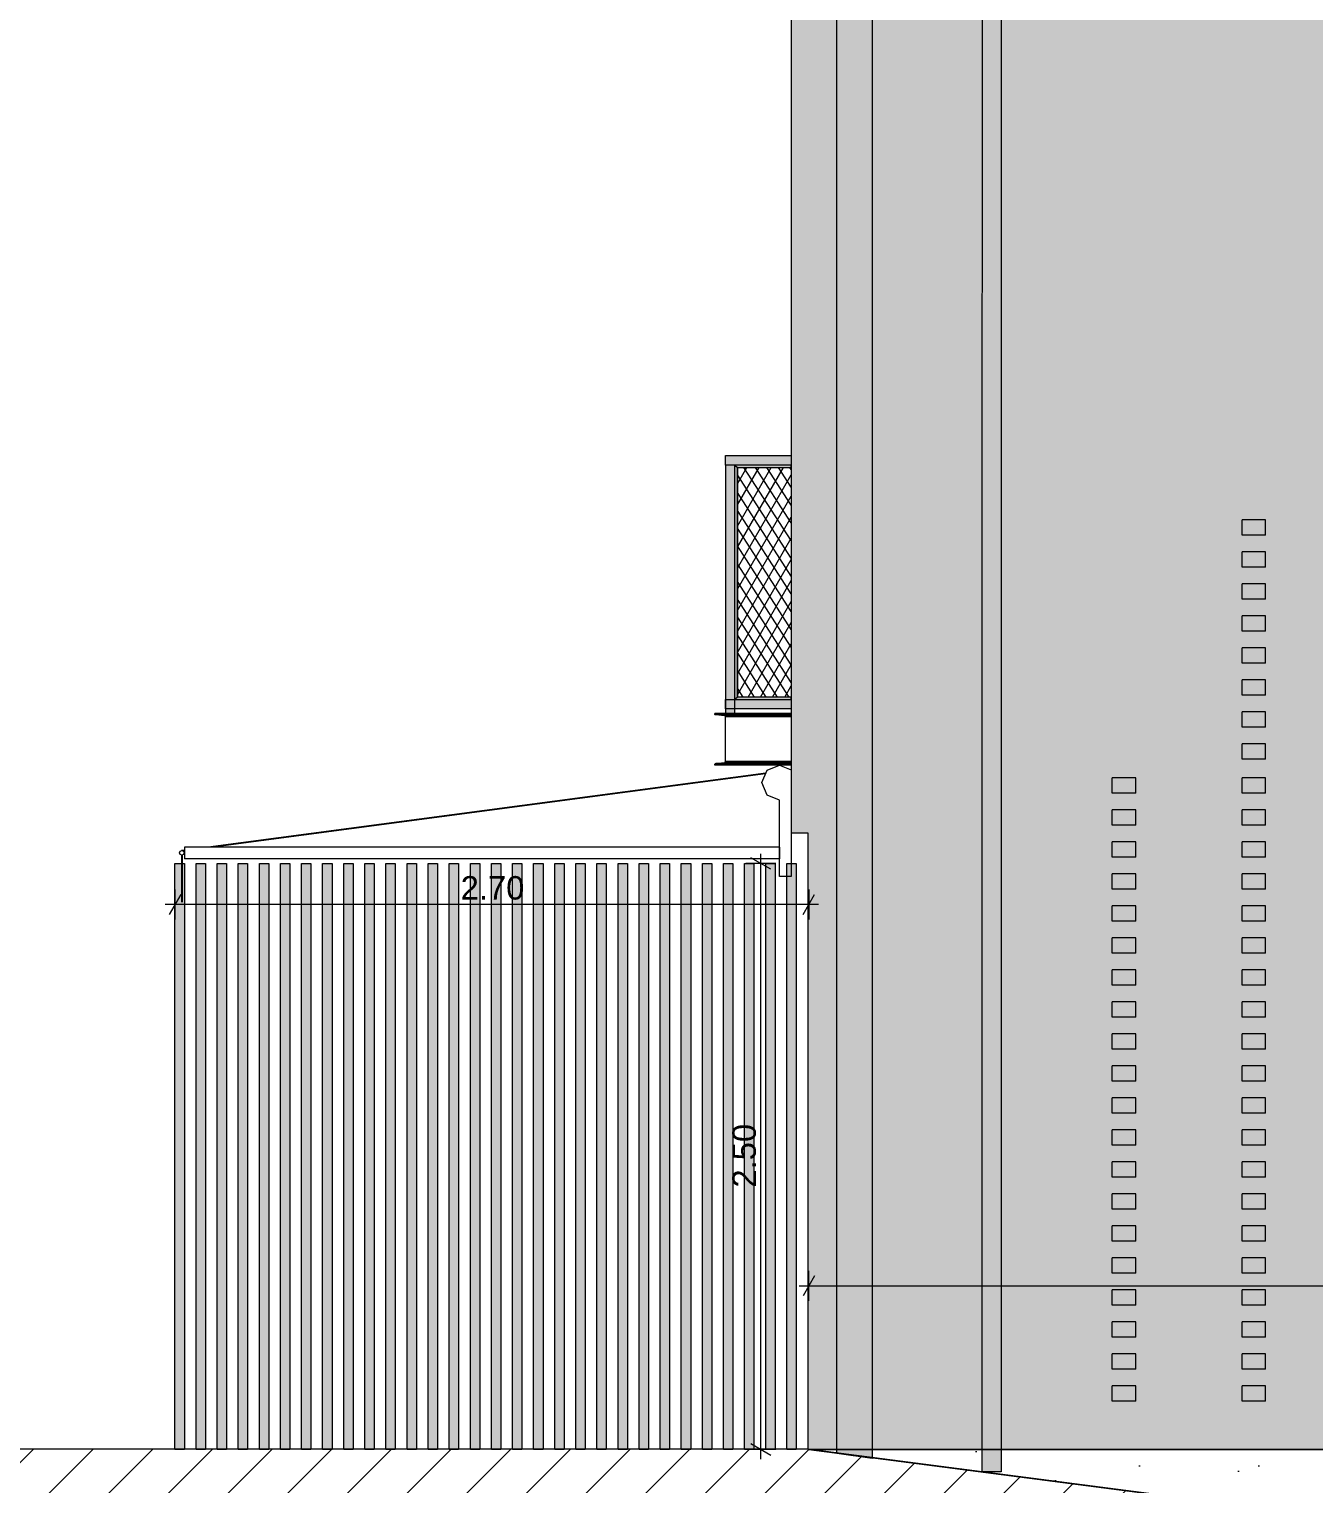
# Model space of a CAD drawing. Header units: millimetres. Extents: x 475616349 to 476941521, y 4620115302 to 4621446928.
# Drawn here: x 476658137 to 476663618, y 4620472694 to 4620478901 of the extents above; entities that cross this region are included whole.
import ezdxf

# ---------------------------------------------------------------- set-up
doc = ezdxf.new("R2010")
doc.units = ezdxf.units.MM
doc.header["$MEASUREMENT"] = 0
doc.set_wipeout_variables(frame=1)
doc.linetypes.add('Wipeout_Contour', pattern=[1000, 0, -1000])
for name, color, linetype, lineweight in [('0_Pen_No__250_Pen_No__255', 255, 'Continuous', 0), ('0_Pen_No__250_Pen_No__7', 7, 'Continuous', 0), ('2D Drafting - General_Pen_No__7_Pen_No__250', 7, 'Continuous', 0), ('2D Drafting - General_Pen_No__7_Pen_No__7', 7, 'Continuous', 0), ('New_2D Drafting - General_Pen_No__30_Pen_No__9_Pen_No__9_Pen_No__255', 255, 'Continuous', 0), ('New_2D Drafting - General_Pen_No__30_Pen_No__9_Pen_No__9_Pen_No__42', 250, 'Continuous', 0), ('New_2D Drafting - General_Pen_No__30_Pen_No__9_Pen_No__9_Pen_No__7', 7, 'Continuous', 0), ('New_2D Drafting - General_Pen_No__4', 7, 'Continuous', 0), ('New_2D Drafting - General_Pen_No__7', 7, 'Continuous', 0), ('New_Interior - Furniture _Pen_No__250', 7, 'Continuous', 0), ('New_Structural - Bearing_Pen_No__250', 7, 'Continuous', 0), ('New_zoma_Pen_No__4', 7, 'Continuous', 0), ('New_zoma_Pen_No__7', 7, 'Continuous', 0), ('Structural - Bearing_Pen_No__7', 7, 'Continuous', 0)]:
    doc.layers.add(name, color=color, linetype=linetype, lineweight=lineweight)
doc.layers.add('New_2D Drafting - General_Pen_No__30_Pen_No__9_Pen_No__9_Pen_No__254', color=7, linetype='Continuous', lineweight=0, true_color=0xcccccc)
doc.layers.add('New_Interior - Furniture', color=7, linetype='Continuous')
doc.layers.add('New_zoma', color=7, linetype='Continuous')
doc.styles.add('GENERATED_STYLE_1', font='arial.ttf')
doc.dimstyles.new('GENERATED_STYLE__18', dxfattribs={"dimtxt": 100, "dimasz": 64.421331, "dimexe": 0.18, "dimexo": 3, "dimgap": 0.09, "dimtad": 1, "dimtih": 1, "dimtoh": 1, "dimlfac": 0.001, "dimzin": 0, "dimdsep": 46, "dimtxsty": 'GENERATED_STYLE_1', "dimblk": 'ARROWHEAD_2', "dimblk1": 'ARROWHEAD_2', "dimblk2": 'ARROWHEAD_2', "dimcen": 0.09, "dimclrd": 7, "dimclre": 7, "dimclrt": 7, "dimadec": 0, "dimazin": 0, "dimtfac": 1, "dimtdec": 4, "dimtmove": 0, "dimatfit": 3, "dimfxl": 1, "dimtolj": 1, "dimtzin": 0, "dimarcsym": 0})
doc.dimstyles.new('GENERATED_STYLE__19', dxfattribs={"dimtxt": 100, "dimasz": 64.421331, "dimexe": 0.18, "dimexo": 3, "dimgap": 0.09, "dimtad": 1, "dimlfac": 0.001, "dimzin": 0, "dimdsep": 46, "dimtxsty": 'GENERATED_STYLE_1', "dimblk": 'ARROWHEAD_2', "dimblk1": 'ARROWHEAD_2', "dimblk2": 'ARROWHEAD_2', "dimcen": 0.09, "dimclrd": 7, "dimclre": 7, "dimclrt": 7, "dimadec": 0, "dimazin": 0, "dimtfac": 1, "dimtdec": 4, "dimtmove": 0, "dimatfit": 3, "dimfxl": 1, "dimtolj": 1, "dimtzin": 0, "dimarcsym": 0})

# ---------------------------------------------------------------- blocks, each defined once
blk = doc.blocks.new('*D1086', base_point=(476577134.1, 4620325125.7))
at = {"layer": 'New_zoma_Pen_No__4', "color": 7, "linetype": 'Continuous', "lineweight": 0, "transparency": 16777216}
for p, q in [((476661463.3, 4620473475.3), (476661463.3, 4620473602.4)), ((476670258.5, 4620473475.3), (476670258.5, 4620473602.4)), ((476661421.8, 4620473538.9), (476661463.3, 4620473538.9)), ((476661487.7, 4620473581.2), (476661438.8, 4620473496.5)), ((476661463.3, 4620473538.9), (476670258.5, 4620473538.9)), ((476670283, 4620473581.2), (476670234.1, 4620473496.5))]:
    blk.add_line(p, q, dxfattribs=at)
at = {"layer": 'New_zoma_Pen_No__7', "color": 7, "lineweight": 0, "transparency": 16777216, "insert": (476665727.9, 4620473558.9), "char_height": 100, "attachment_point": 7, "style": 'GENERATED_STYLE_1'}
blk.add_mtext('\\A1;{\\pql;\\fArial|b0|i0|c0|p34;8.80}', dxfattribs=at)
blk = doc.blocks.new('ARROWHEAD_2')
at = {"color": 0, "linetype": 'Continuous', "lineweight": 0}
for p, q in [((0, 0), (-1, 0)), ((-0.378, -0.655), (0.378, 0.655))]:
    blk.add_line(p, q, dxfattribs=at)
blk = doc.blocks.new('*D2259', base_point=(476577134.1, 4620325125.7))
at = {"layer": 'New_zoma_Pen_No__4', "color": 7, "linetype": 'Continuous', "lineweight": 0, "transparency": 16777216}
for p, q in [((476661322.5, 4620475340.9), (476661195.4, 4620475340.9)), ((476661301.3, 4620475316.4), (476661216.6, 4620475365.3)), ((476661259, 4620475340.9), (476661259, 4620475382.3)), ((476661259, 4620472840.9), (476661259, 4620475340.9)), ((476661216.6, 4620472865.3), (476661301.3, 4620472816.4)), ((476661322.5, 4620472840.9), (476661195.4, 4620472840.9)), ((476661259, 4620472799.4), (476661259, 4620472840.9))]:
    blk.add_line(p, q, dxfattribs=at)
at = {"layer": 'New_zoma_Pen_No__7', "color": 7, "lineweight": 0, "transparency": 16777216, "insert": (476661239, 4620473957.8), "char_height": 100, "attachment_point": 7, "rotation": 90, "style": 'GENERATED_STYLE_1'}
blk.add_mtext('\\A1;{\\pql;\\fArial|b0|i0|c0|p34;2.50}', dxfattribs=at)
blk = doc.blocks.new('*D2260', base_point=(476577134.1, 4620325125.7))
at = {"layer": 'New_zoma_Pen_No__4', "color": 7, "linetype": 'Continuous', "lineweight": 0, "transparency": 16777216}
for p, q in [((476658759.7, 4620475229), (476658759.7, 4620475101.8)), ((476661463.3, 4620475229), (476661463.3, 4620475101.8)), ((476658759.7, 4620475165.4), (476658718.2, 4620475165.4)), ((476658784.1, 4620475207.8), (476658735.2, 4620475123)), ((476661463.3, 4620475165.4), (476658759.7, 4620475165.4)), ((476661438.8, 4620475123), (476661487.7, 4620475207.8)), ((476661504.7, 4620475165.4), (476661463.3, 4620475165.4))]:
    blk.add_line(p, q, dxfattribs=at)
at = {"layer": 'New_zoma_Pen_No__7', "color": 7, "lineweight": 0, "transparency": 16777216, "insert": (476659978.4, 4620475185.4), "char_height": 100, "attachment_point": 7, "rotation": 0.00012, "style": 'GENERATED_STYLE_1'}
blk.add_mtext('\\A1;{\\pql;\\fArial|b0|i0|c0|p34;2.70}', dxfattribs=at)

msp = doc.modelspace()

# ---------------------------------------------------------------- hatches: boundary and pattern name
at = {"layer": '0_Pen_No__250_Pen_No__255', "linetype": 'Continuous', "lineweight": 0, "true_color": 0x3f3f3f}
msp.add_hatch(color=250, dxfattribs=at).paths.add_polyline_path([(476662203.581, 4620472744.63), (476662203.846, 4620482806.061), (476662283.845, 4620482806.061), (476662283.845, 4620482703.661), (476662283.85, 4620472744.63)])
at = {"layer": '2D Drafting - General_Pen_No__7_Pen_No__7', "linetype": 'Continuous', "lineweight": 0}
h = msp.add_hatch(dxfattribs=at)
h.set_pattern_fill('MASONRY_BLOCK', style=0, pattern_type=2)
h.set_pattern_definition([(45, (476577134.07, 4620325125.74), (-127.27922, 127.27922), [])])
h.paths.add_polyline_path([(476652445.13, 4620472841.511), (476652445.13, 4620472284.525), (476661479.45, 4620472284.525), (476679158.52, 4620469985.012), (476684396.393, 4620469985.019), (476684396.392, 4620470542.142), (476679158.384, 4620470540.855), (476661458.723, 4620472841.511)])
at = {"layer": 'New_2D Drafting - General_Pen_No__30_Pen_No__9_Pen_No__9_Pen_No__254', "linetype": 'Continuous', "lineweight": 0, "true_color": 0xcccccc}
h = msp.add_hatch(dxfattribs=at)
h.set_pattern_fill('BRICK___RUNNING_BOND', color=254, style=0, pattern_type=2)
h.set_pattern_definition([(180, (476668558.68, 4620481050.07), (0, 66.64), []), (90, (476668558.68, 4620481050.07), (244.8, 0), [66.64, -66.64]), (90, (476668436.28, 4620481116.7), (244.8, 0), [66.64, -66.64])])
h.paths.add_polyline_path([(476661388.326, 4620485580.856), (476661388.319, 4620475470.855), (476661458.723, 4620475470.855), (476661458.723, 4620472841.511), (476661463.277, 4620472840.855), (476679158.384, 4620472840.855), (476679228.383, 4620472840.855), (476679228.383, 4620476040.844), (476679228.383, 4620486040.451), (476661388.326, 4620486040.447)])
h.paths.add_polyline_path([(476670258.087, 4620478540.855), (476671858.52, 4620478540.855), (476671858.52, 4620476940.855), (476670258.087, 4620476940.855)], flags=0)
h.paths.add_polyline_path([(476670258.52, 4620483340.854), (476671858.52, 4620483340.854), (476671858.52, 4620484940.854), (476670258.52, 4620484940.854)], flags=0)
h.paths.add_polyline_path([(476671858.953, 4620480140.855), (476670258.52, 4620480140.855), (476670258.52, 4620481740.855), (476671858.953, 4620481740.855)], flags=0)
h.paths.add_polyline_path([(476671858.52, 4620473740.854), (476671858.52, 4620475340.855), (476670258.52, 4620475340.855), (476670258.52, 4620473740.854)], flags=0)
at = {"layer": 'New_2D Drafting - General_Pen_No__30_Pen_No__9_Pen_No__9_Pen_No__255', "linetype": 'Continuous', "lineweight": 0}
for points in [[(476661733.678, 4620472801.888), (476661583.678, 4620472823.504), (476661583.678, 4620485340.881), (476661733.678, 4620485340.881)], [(476661108.68, 4620477080.856), (476661388.346, 4620477080.856), (476661388.346, 4620477040.856), (476661108.68, 4620477040.856)], [(476661108.68, 4620475980.855), (476661148.686, 4620475980.855), (476661148.686, 4620477040.856), (476661108.68, 4620477040.856)], [(476661158.686, 4620476050.855), (476661148.686, 4620476040.855), (476661148.686, 4620477040.856), (476661158.686, 4620477030.856)], [(476661158.686, 4620477030.856), (476661388.346, 4620477030.856), (476661388.346, 4620477040.856), (476661148.686, 4620477040.856)], [(476661108.68, 4620476040.855), (476661388.346, 4620476040.855), (476661388.346, 4620476000.855), (476661108.68, 4620476000.855)], [(476661148.317, 4620476040.855), (476661388.346, 4620476040.855), (476661388.346, 4620476050.855), (476661158.317, 4620476050.855)], [(476658849.677, 4620475340.855), (476658889.677, 4620475340.855), (476658889.677, 4620472840.866), (476658849.677, 4620472840.866)], [(476658939.677, 4620475340.855), (476658979.677, 4620475340.855), (476658979.677, 4620472840.866), (476658939.677, 4620472840.866)], [(476659029.677, 4620475340.855), (476659069.677, 4620475340.855), (476659069.677, 4620472840.866), (476659029.677, 4620472840.866)], [(476659119.677, 4620475340.855), (476659159.677, 4620475340.855), (476659159.677, 4620472840.866), (476659119.677, 4620472840.866)], [(476659209.677, 4620475340.855), (476659249.677, 4620475340.855), (476659249.677, 4620472840.866), (476659209.677, 4620472840.866)], [(476659299.677, 4620475340.855), (476659339.677, 4620475340.855), (476659339.677, 4620472840.866), (476659299.677, 4620472840.866)], [(476659389.677, 4620475340.855), (476659429.677, 4620475340.855), (476659429.677, 4620472840.866), (476659389.677, 4620472840.866)], [(476659479.677, 4620475340.855), (476659519.677, 4620475340.855), (476659519.677, 4620472840.866), (476659479.677, 4620472840.866)], [(476659569.677, 4620475340.855), (476659609.677, 4620475340.855), (476659609.677, 4620472840.866), (476659569.677, 4620472840.866)], [(476659659.677, 4620475340.855), (476659699.677, 4620475340.855), (476659699.677, 4620472840.866), (476659659.677, 4620472840.866)], [(476659749.677, 4620475340.855), (476659789.677, 4620475340.855), (476659789.677, 4620472840.866), (476659749.677, 4620472840.866)], [(476659839.677, 4620475340.855), (476659879.677, 4620475340.855), (476659879.677, 4620472840.866), (476659839.677, 4620472840.866)], [(476659929.677, 4620475340.855), (476659969.677, 4620475340.855), (476659969.677, 4620472840.866), (476659929.677, 4620472840.866)], [(476660019.677, 4620475340.855), (476660059.677, 4620475340.855), (476660059.677, 4620472840.866), (476660019.677, 4620472840.866)], [(476660109.677, 4620475340.855), (476660149.677, 4620475340.855), (476660149.677, 4620472840.866), (476660109.677, 4620472840.866)], [(476660199.677, 4620475340.855), (476660239.677, 4620475340.855), (476660239.677, 4620472840.866), (476660199.677, 4620472840.866)], [(476660289.677, 4620475340.855), (476660329.677, 4620475340.855), (476660329.677, 4620472840.866), (476660289.677, 4620472840.866)], [(476660379.677, 4620475340.855), (476660419.677, 4620475340.855), (476660419.677, 4620472840.866), (476660379.677, 4620472840.866)], [(476660469.677, 4620475340.855), (476660509.677, 4620475340.855), (476660509.677, 4620472840.866), (476660469.677, 4620472840.866)], [(476660559.677, 4620475340.855), (476660599.677, 4620475340.855), (476660599.677, 4620472840.866), (476660559.677, 4620472840.866)], [(476660649.677, 4620475340.855), (476660689.677, 4620475340.855), (476660689.677, 4620472840.866), (476660649.677, 4620472840.866)], [(476660739.677, 4620475340.855), (476660779.677, 4620475340.855), (476660779.677, 4620472840.866), (476660739.677, 4620472840.866)], [(476660829.677, 4620475340.855), (476660869.677, 4620475340.855), (476660869.677, 4620472840.866), (476660829.677, 4620472840.866)], [(476660919.677, 4620475340.855), (476660959.677, 4620475340.855), (476660959.677, 4620472840.866), (476660919.677, 4620472840.866)], [(476661009.677, 4620475340.855), (476661049.677, 4620475340.855), (476661049.677, 4620472840.866), (476661009.677, 4620472840.866)], [(476661099.677, 4620475340.855), (476661139.677, 4620475340.855), (476661139.677, 4620472840.866), (476661099.677, 4620472840.866)], [(476661189.677, 4620475340.855), (476661229.677, 4620475340.855), (476661229.677, 4620472840.866), (476661189.677, 4620472840.866)]]:
    msp.add_hatch(color=255, dxfattribs=at).paths.add_polyline_path(points)
at = {"layer": 'New_2D Drafting - General_Pen_No__30_Pen_No__9_Pen_No__9_Pen_No__42', "linetype": 'Continuous', "lineweight": 0}
h = msp.add_hatch(dxfattribs=at)
h.set_pattern_fill('CUT_STONE', color=250, style=0, pattern_type=2)
h.set_pattern_definition([(135, (476668558.68, 4620481850.07), (254.5584, 254.5584), [0, -240, 0, -360]), (70, (476667758.68, 4620481850.07), (-338.289, 123.127), [0, -176, 0, -304])])
h.paths.add_polyline_path([(476679158.384, 4620472840.855), (476661463.277, 4620472840.855), (476679158.384, 4620470540.855)])
at = {"layer": 'New_2D Drafting - General_Pen_No__7', "linetype": 'Continuous', "lineweight": 0}
h = msp.add_hatch(dxfattribs=at)
h.set_pattern_fill('BATT_INSULATION', style=0, pattern_type=2)
h.set_pattern_definition([(60, (476577134.07, 4620325125.74), (-38.971143, 22.5), []), (122.833095, (476577134.07, 4620325125.74), (36.80608, 18.75), [])])
h.paths.add_polyline_path([(476661388.346, 4620476050.855), (476661158.686, 4620476050.855), (476661158.686, 4620477030.856), (476661388.346, 4620477030.856)])

# ---------------------------------------------------------------- linework, layer by layer
at = {"layer": '0_Pen_No__250_Pen_No__7', "color": 7, "linetype": 'Continuous', "lineweight": 0, "flags": 128}
msp.add_lwpolyline([(476662203.581, 4620472744.63), (476662203.846, 4620482806.061), (476662283.845, 4620482806.061), (476662283.845, 4620482703.661), (476662283.85, 4620472744.63)], close=True, dxfattribs=at)
at = {"layer": '2D Drafting - General_Pen_No__7_Pen_No__250', "color": 7, "linetype": 'Continuous', "lineweight": 0, "flags": 128}
msp.add_lwpolyline([(476652445.13, 4620472841.511), (476652445.13, 4620472284.525), (476661479.45, 4620472284.525), (476679158.52, 4620469985.012), (476684396.393, 4620469985.019), (476684396.392, 4620470542.142), (476679158.384, 4620470540.855), (476661458.723, 4620472841.511)], close=True, dxfattribs=at)
at = {"layer": 'New_2D Drafting - General_Pen_No__30_Pen_No__9_Pen_No__9_Pen_No__7', "color": 7, "linetype": 'Continuous', "lineweight": 0, "flags": 128}
for points in [[(476661388.326, 4620485580.856), (476661388.319, 4620475470.855), (476661458.723, 4620475470.855), (476661458.723, 4620472841.511), (476661463.277, 4620472840.855), (476679158.384, 4620472840.855), (476679228.383, 4620472840.855), (476679228.383, 4620476040.844), (476679228.383, 4620486040.451), (476661388.326, 4620486040.447)], [(476661733.678, 4620472801.888), (476661583.678, 4620472823.504), (476661583.678, 4620485340.881), (476661733.678, 4620485340.881)], [(476661108.68, 4620477080.856), (476661388.346, 4620477080.856), (476661388.346, 4620477040.856), (476661108.68, 4620477040.856)], [(476661108.68, 4620475980.855), (476661148.686, 4620475980.855), (476661148.686, 4620477040.856), (476661108.68, 4620477040.856)], [(476661158.686, 4620476050.855), (476661148.686, 4620476040.855), (476661148.686, 4620477040.856), (476661158.686, 4620477030.856)], [(476661158.686, 4620477030.856), (476661388.346, 4620477030.856), (476661388.346, 4620477040.856), (476661148.686, 4620477040.856)], [(476661108.68, 4620476040.855), (476661388.346, 4620476040.855), (476661388.346, 4620476000.855), (476661108.68, 4620476000.855)], [(476661148.317, 4620476040.855), (476661388.346, 4620476040.855), (476661388.346, 4620476050.855), (476661158.317, 4620476050.855)], [(476658849.677, 4620475340.855), (476658889.677, 4620475340.855), (476658889.677, 4620472840.866), (476658849.677, 4620472840.866)], [(476658939.677, 4620475340.855), (476658979.677, 4620475340.855), (476658979.677, 4620472840.866), (476658939.677, 4620472840.866)], [(476659029.677, 4620475340.855), (476659069.677, 4620475340.855), (476659069.677, 4620472840.866), (476659029.677, 4620472840.866)], [(476659119.677, 4620475340.855), (476659159.677, 4620475340.855), (476659159.677, 4620472840.866), (476659119.677, 4620472840.866)], [(476659209.677, 4620475340.855), (476659249.677, 4620475340.855), (476659249.677, 4620472840.866), (476659209.677, 4620472840.866)], [(476659299.677, 4620475340.855), (476659339.677, 4620475340.855), (476659339.677, 4620472840.866), (476659299.677, 4620472840.866)], [(476659389.677, 4620475340.855), (476659429.677, 4620475340.855), (476659429.677, 4620472840.866), (476659389.677, 4620472840.866)], [(476659479.677, 4620475340.855), (476659519.677, 4620475340.855), (476659519.677, 4620472840.866), (476659479.677, 4620472840.866)], [(476659569.677, 4620475340.855), (476659609.677, 4620475340.855), (476659609.677, 4620472840.866), (476659569.677, 4620472840.866)], [(476659659.677, 4620475340.855), (476659699.677, 4620475340.855), (476659699.677, 4620472840.866), (476659659.677, 4620472840.866)], [(476659749.677, 4620475340.855), (476659789.677, 4620475340.855), (476659789.677, 4620472840.866), (476659749.677, 4620472840.866)], [(476659839.677, 4620475340.855), (476659879.677, 4620475340.855), (476659879.677, 4620472840.866), (476659839.677, 4620472840.866)], [(476659929.677, 4620475340.855), (476659969.677, 4620475340.855), (476659969.677, 4620472840.866), (476659929.677, 4620472840.866)], [(476660019.677, 4620475340.855), (476660059.677, 4620475340.855), (476660059.677, 4620472840.866), (476660019.677, 4620472840.866)], [(476660109.677, 4620475340.855), (476660149.677, 4620475340.855), (476660149.677, 4620472840.866), (476660109.677, 4620472840.866)], [(476660199.677, 4620475340.855), (476660239.677, 4620475340.855), (476660239.677, 4620472840.866), (476660199.677, 4620472840.866)], [(476660289.677, 4620475340.855), (476660329.677, 4620475340.855), (476660329.677, 4620472840.866), (476660289.677, 4620472840.866)], [(476660379.677, 4620475340.855), (476660419.677, 4620475340.855), (476660419.677, 4620472840.866), (476660379.677, 4620472840.866)], [(476660469.677, 4620475340.855), (476660509.677, 4620475340.855), (476660509.677, 4620472840.866), (476660469.677, 4620472840.866)], [(476660559.677, 4620475340.855), (476660599.677, 4620475340.855), (476660599.677, 4620472840.866), (476660559.677, 4620472840.866)], [(476660649.677, 4620475340.855), (476660689.677, 4620475340.855), (476660689.677, 4620472840.866), (476660649.677, 4620472840.866)], [(476660739.677, 4620475340.855), (476660779.677, 4620475340.855), (476660779.677, 4620472840.866), (476660739.677, 4620472840.866)], [(476660829.677, 4620475340.855), (476660869.677, 4620475340.855), (476660869.677, 4620472840.866), (476660829.677, 4620472840.866)], [(476660919.677, 4620475340.855), (476660959.677, 4620475340.855), (476660959.677, 4620472840.866), (476660919.677, 4620472840.866)], [(476661009.677, 4620475340.855), (476661049.677, 4620475340.855), (476661049.677, 4620472840.866), (476661009.677, 4620472840.866)], [(476661099.677, 4620475340.855), (476661139.677, 4620475340.855), (476661139.677, 4620472840.866), (476661099.677, 4620472840.866)], [(476661189.677, 4620475340.855), (476661229.677, 4620475340.855), (476661229.677, 4620472840.866), (476661189.677, 4620472840.866)], [(476679158.384, 4620472840.855), (476661463.277, 4620472840.855), (476679158.384, 4620470540.855)]]:
    msp.add_lwpolyline(points, close=True, dxfattribs=at)
at = {"layer": 'New_2D Drafting - General_Pen_No__4', "color": 7, "linetype": 'Continuous', "lineweight": 0, "flags": 128}
msp.add_lwpolyline([(476661388.346, 4620476050.855), (476661158.686, 4620476050.855), (476661158.686, 4620477030.856), (476661388.346, 4620477030.856)], close=True, dxfattribs=at)
at = {"layer": 'New_Structural - Bearing_Pen_No__250', "color": 7, "linetype": 'Continuous', "lineweight": 0}
for p, q in [((476663312.589, 4620476741.342), (476663312.589, 4620476806.342)), ((476663412.261, 4620476806.342), (476663312.589, 4620476806.342)), ((476663412.261, 4620476741.342), (476663412.261, 4620476806.342)), ((476663412.261, 4620476741.342), (476663312.589, 4620476741.342)), ((476663312.589, 4620476604.825), (476663312.589, 4620476669.825)), ((476663412.261, 4620476669.825), (476663312.589, 4620476669.825)), ((476663412.261, 4620476604.825), (476663412.261, 4620476669.825)), ((476663412.261, 4620476604.825), (476663312.589, 4620476604.825)), ((476663312.589, 4620476468.308), (476663312.589, 4620476533.308)), ((476663412.261, 4620476533.308), (476663312.589, 4620476533.308)), ((476663412.261, 4620476468.308), (476663412.261, 4620476533.308)), ((476663412.261, 4620476468.308), (476663312.589, 4620476468.308)), ((476663312.589, 4620476331.79), (476663312.589, 4620476396.79)), ((476663412.261, 4620476396.79), (476663312.589, 4620476396.79)), ((476663412.261, 4620476331.79), (476663412.261, 4620476396.79)), ((476663412.261, 4620476331.79), (476663312.589, 4620476331.79)), ((476663312.589, 4620476195.273), (476663312.589, 4620476260.273)), ((476663412.261, 4620476260.273), (476663312.589, 4620476260.273)), ((476663412.261, 4620476195.273), (476663412.261, 4620476260.273)), ((476663412.261, 4620476195.273), (476663312.589, 4620476195.273)), ((476663312.589, 4620476058.756), (476663312.589, 4620476123.756)), ((476663412.261, 4620476123.756), (476663312.589, 4620476123.756)), ((476663412.261, 4620476058.756), (476663412.261, 4620476123.756)), ((476663412.261, 4620476058.756), (476663312.589, 4620476058.756)), ((476663312.589, 4620475922.239), (476663312.589, 4620475987.239)), ((476663412.261, 4620475987.239), (476663312.589, 4620475987.239)), ((476663412.261, 4620475922.239), (476663412.261, 4620475987.239)), ((476663412.261, 4620475922.239), (476663312.589, 4620475922.239)), ((476663312.589, 4620475785.721), (476663312.589, 4620475850.721)), ((476663412.261, 4620475850.721), (476663312.589, 4620475850.721)), ((476663412.261, 4620475785.721), (476663412.261, 4620475850.721)), ((476663412.261, 4620475785.721), (476663312.589, 4620475785.721)), ((476662758.306, 4620475640.915), (476662758.306, 4620475705.915)), ((476662857.979, 4620475705.915), (476662758.306, 4620475705.915)), ((476662857.979, 4620475640.915), (476662857.979, 4620475705.915)), ((476663312.589, 4620475640.915), (476663312.589, 4620475705.915)), ((476663412.261, 4620475705.915), (476663312.589, 4620475705.915)), ((476663412.261, 4620475640.915), (476663412.261, 4620475705.915)), ((476662857.979, 4620475640.915), (476662758.306, 4620475640.915)), ((476663412.261, 4620475640.915), (476663312.589, 4620475640.915)), ((476662758.306, 4620475504.398), (476662758.306, 4620475569.398)), ((476662857.979, 4620475569.398), (476662758.306, 4620475569.398)), ((476662857.979, 4620475504.398), (476662857.979, 4620475569.398)), ((476663312.589, 4620475504.398), (476663312.589, 4620475569.398)), ((476663412.261, 4620475569.398), (476663312.589, 4620475569.398)), ((476663412.261, 4620475504.398), (476663412.261, 4620475569.398)), ((476662857.979, 4620475504.398), (476662758.306, 4620475504.398)), ((476663412.261, 4620475504.398), (476663312.589, 4620475504.398)), ((476662758.306, 4620475367.881), (476662758.306, 4620475432.881)), ((476662857.979, 4620475432.881), (476662758.306, 4620475432.881)), ((476662857.979, 4620475367.881), (476662857.979, 4620475432.881)), ((476663312.589, 4620475367.881), (476663312.589, 4620475432.881)), ((476663412.261, 4620475432.881), (476663312.589, 4620475432.881)), ((476663412.261, 4620475367.881), (476663412.261, 4620475432.881)), ((476662857.979, 4620475367.881), (476662758.306, 4620475367.881)), ((476663412.261, 4620475367.881), (476663312.589, 4620475367.881)), ((476662758.306, 4620475231.364), (476662758.306, 4620475296.364)), ((476662857.979, 4620475296.364), (476662758.306, 4620475296.364)), ((476662857.979, 4620475231.364), (476662857.979, 4620475296.364)), ((476663312.589, 4620475231.364), (476663312.589, 4620475296.364)), ((476663412.261, 4620475296.364), (476663312.589, 4620475296.364)), ((476663412.261, 4620475231.364), (476663412.261, 4620475296.364)), ((476662857.979, 4620475231.364), (476662758.306, 4620475231.364)), ((476663412.261, 4620475231.364), (476663312.589, 4620475231.364)), ((476662758.306, 4620475094.846), (476662758.306, 4620475159.846)), ((476662857.979, 4620475159.846), (476662758.306, 4620475159.846)), ((476662857.979, 4620475094.846), (476662857.979, 4620475159.846)), ((476663312.589, 4620475094.846), (476663312.589, 4620475159.846)), ((476663412.261, 4620475159.846), (476663312.589, 4620475159.846)), ((476663412.261, 4620475094.846), (476663412.261, 4620475159.846)), ((476662857.979, 4620475094.846), (476662758.306, 4620475094.846)), ((476663412.261, 4620475094.846), (476663312.589, 4620475094.846)), ((476662758.306, 4620474958.329), (476662758.306, 4620475023.329)), ((476662857.979, 4620475023.329), (476662758.306, 4620475023.329)), ((476662857.979, 4620474958.329), (476662857.979, 4620475023.329)), ((476663312.589, 4620474958.329), (476663312.589, 4620475023.329)), ((476663412.261, 4620475023.329), (476663312.589, 4620475023.329)), ((476663412.261, 4620474958.329), (476663412.261, 4620475023.329)), ((476662857.979, 4620474958.329), (476662758.306, 4620474958.329)), ((476663412.261, 4620474958.329), (476663312.589, 4620474958.329)), ((476662758.306, 4620474821.812), (476662758.306, 4620474886.812)), ((476662857.979, 4620474886.812), (476662758.306, 4620474886.812)), ((476662857.979, 4620474821.812), (476662857.979, 4620474886.812)), ((476663312.589, 4620474821.812), (476663312.589, 4620474886.812)), ((476663412.261, 4620474886.812), (476663312.589, 4620474886.812)), ((476663412.261, 4620474821.812), (476663412.261, 4620474886.812)), ((476662857.979, 4620474821.812), (476662758.306, 4620474821.812)), ((476663412.261, 4620474821.812), (476663312.589, 4620474821.812)), ((476662758.306, 4620474685.295), (476662758.306, 4620474750.294)), ((476662857.979, 4620474750.294), (476662758.306, 4620474750.294)), ((476662857.979, 4620474685.295), (476662857.979, 4620474750.294)), ((476663312.589, 4620474685.295), (476663312.589, 4620474750.294)), ((476663412.261, 4620474750.294), (476663312.589, 4620474750.294)), ((476663412.261, 4620474685.295), (476663412.261, 4620474750.294)), ((476662857.979, 4620474685.295), (476662758.306, 4620474685.295)), ((476663412.261, 4620474685.295), (476663312.589, 4620474685.295)), ((476662758.306, 4620474548.777), (476662758.306, 4620474613.777)), ((476662857.979, 4620474613.777), (476662758.306, 4620474613.777)), ((476662857.979, 4620474548.777), (476662857.979, 4620474613.777)), ((476663312.589, 4620474548.777), (476663312.589, 4620474613.777)), ((476663412.261, 4620474613.777), (476663312.589, 4620474613.777)), ((476663412.261, 4620474548.777), (476663412.261, 4620474613.777)), ((476662857.979, 4620474548.777), (476662758.306, 4620474548.777)), ((476663412.261, 4620474548.777), (476663312.589, 4620474548.777)), ((476662758.306, 4620474412.26), (476662758.306, 4620474477.26)), ((476662857.979, 4620474477.26), (476662758.306, 4620474477.26)), ((476662857.979, 4620474412.26), (476662857.979, 4620474477.26)), ((476663312.589, 4620474412.26), (476663312.589, 4620474477.26)), ((476663412.261, 4620474477.26), (476663312.589, 4620474477.26)), ((476663412.261, 4620474412.26), (476663412.261, 4620474477.26)), ((476662857.979, 4620474412.26), (476662758.306, 4620474412.26)), ((476663412.261, 4620474412.26), (476663312.589, 4620474412.26)), ((476662758.306, 4620474275.743), (476662758.306, 4620474340.743)), ((476662857.979, 4620474340.743), (476662758.306, 4620474340.743)), ((476662857.979, 4620474275.743), (476662857.979, 4620474340.743)), ((476663312.589, 4620474275.743), (476663312.589, 4620474340.743)), ((476663412.261, 4620474340.743), (476663312.589, 4620474340.743)), ((476663412.261, 4620474275.743), (476663412.261, 4620474340.743)), ((476662857.979, 4620474275.743), (476662758.306, 4620474275.743)), ((476663412.261, 4620474275.743), (476663312.589, 4620474275.743)), ((476662758.306, 4620474139.225), (476662758.306, 4620474204.225)), ((476662857.979, 4620474204.225), (476662758.306, 4620474204.225)), ((476662857.979, 4620474139.225), (476662857.979, 4620474204.225)), ((476663312.589, 4620474139.225), (476663312.589, 4620474204.225)), ((476663412.261, 4620474204.225), (476663312.589, 4620474204.225)), ((476663412.261, 4620474139.225), (476663412.261, 4620474204.225)), ((476662857.979, 4620474139.225), (476662758.306, 4620474139.225)), ((476663412.261, 4620474139.225), (476663312.589, 4620474139.225)), ((476662758.306, 4620474002.708), (476662758.306, 4620474067.708)), ((476662857.979, 4620474067.708), (476662758.306, 4620474067.708)), ((476662857.979, 4620474002.708), (476662857.979, 4620474067.708)), ((476663312.589, 4620474002.708), (476663312.589, 4620474067.708)), ((476663412.261, 4620474067.708), (476663312.589, 4620474067.708)), ((476663412.261, 4620474002.708), (476663412.261, 4620474067.708)), ((476662857.979, 4620474002.708), (476662758.306, 4620474002.708)), ((476663412.261, 4620474002.708), (476663312.589, 4620474002.708)), ((476662758.306, 4620473866.191), (476662758.306, 4620473931.191)), ((476662857.979, 4620473931.191), (476662758.306, 4620473931.191)), ((476662857.979, 4620473866.191), (476662857.979, 4620473931.191)), ((476663312.589, 4620473866.191), (476663312.589, 4620473931.191)), ((476663412.261, 4620473931.191), (476663312.589, 4620473931.191)), ((476663412.261, 4620473866.191), (476663412.261, 4620473931.191)), ((476662857.979, 4620473866.191), (476662758.306, 4620473866.191)), ((476663412.261, 4620473866.191), (476663312.589, 4620473866.191)), ((476662758.306, 4620473729.674), (476662758.306, 4620473794.674)), ((476662857.979, 4620473794.674), (476662758.306, 4620473794.674)), ((476662857.979, 4620473729.674), (476662857.979, 4620473794.674)), ((476663312.589, 4620473729.674), (476663312.589, 4620473794.674)), ((476663412.261, 4620473794.674), (476663312.589, 4620473794.674)), ((476663412.261, 4620473729.674), (476663412.261, 4620473794.674)), ((476662857.979, 4620473729.674), (476662758.306, 4620473729.674)), ((476663412.261, 4620473729.674), (476663312.589, 4620473729.674)), ((476662758.306, 4620473593.156), (476662758.306, 4620473658.156)), ((476662857.979, 4620473658.156), (476662758.306, 4620473658.156)), ((476662857.979, 4620473593.156), (476662857.979, 4620473658.156)), ((476663312.589, 4620473593.156), (476663312.589, 4620473658.156)), ((476663412.261, 4620473658.156), (476663312.589, 4620473658.156)), ((476663412.261, 4620473593.156), (476663412.261, 4620473658.156)), ((476662857.979, 4620473593.156), (476662758.306, 4620473593.156)), ((476663412.261, 4620473593.156), (476663312.589, 4620473593.156)), ((476662758.306, 4620473456.639), (476662758.306, 4620473521.639)), ((476662857.979, 4620473521.639), (476662758.306, 4620473521.639)), ((476662857.979, 4620473456.639), (476662857.979, 4620473521.639)), ((476663312.589, 4620473456.639), (476663312.589, 4620473521.639)), ((476663412.261, 4620473521.639), (476663312.589, 4620473521.639)), ((476663412.261, 4620473456.639), (476663412.261, 4620473521.639)), ((476662857.979, 4620473456.639), (476662758.306, 4620473456.639)), ((476663412.261, 4620473456.639), (476663312.589, 4620473456.639)), ((476662758.306, 4620473320.122), (476662758.306, 4620473385.122)), ((476662857.979, 4620473385.122), (476662758.306, 4620473385.122)), ((476662857.979, 4620473320.122), (476662857.979, 4620473385.122)), ((476663312.589, 4620473320.122), (476663312.589, 4620473385.122)), ((476663412.261, 4620473385.122), (476663312.589, 4620473385.122)), ((476663412.261, 4620473320.122), (476663412.261, 4620473385.122)), ((476662857.979, 4620473320.122), (476662758.306, 4620473320.122)), ((476663412.261, 4620473320.122), (476663312.589, 4620473320.122)), ((476662758.306, 4620473183.604), (476662758.306, 4620473248.604)), ((476662857.979, 4620473248.604), (476662758.306, 4620473248.604)), ((476662857.979, 4620473183.604), (476662857.979, 4620473248.604)), ((476663312.589, 4620473183.604), (476663312.589, 4620473248.604)), ((476663412.261, 4620473248.604), (476663312.589, 4620473248.604)), ((476663412.261, 4620473183.604), (476663412.261, 4620473248.604)), ((476662857.979, 4620473183.604), (476662758.306, 4620473183.604)), ((476663412.261, 4620473183.604), (476663312.589, 4620473183.604)), ((476662758.306, 4620473047.087), (476662758.306, 4620473112.087)), ((476662857.979, 4620473112.087), (476662758.306, 4620473112.087)), ((476662857.979, 4620473047.087), (476662857.979, 4620473112.087)), ((476663312.589, 4620473047.087), (476663312.589, 4620473112.087)), ((476663412.261, 4620473112.087), (476663312.589, 4620473112.087)), ((476663412.261, 4620473047.087), (476663412.261, 4620473112.087)), ((476662857.979, 4620473047.087), (476662758.306, 4620473047.087)), ((476663412.261, 4620473047.087), (476663312.589, 4620473047.087))]:
    msp.add_line(p, q, dxfattribs=at)
at = {"layer": 'Structural - Bearing_Pen_No__7', "color": 7, "linetype": 'Continuous', "lineweight": 0}
for p, q in [((476661062.354, 4620475978.367), (476661062.354, 4620475980.862)), ((476661388.373, 4620475980.862), (476661062.354, 4620475980.862)), ((476661062.753, 4620475976.836), (476661062.354, 4620475978.367)), ((476661388.374, 4620475978.367), (476661062.354, 4620475978.367)), ((476661063.891, 4620475975.539), (476661062.753, 4620475976.836)), ((476661065.594, 4620475974.672), (476661063.891, 4620475975.539)), ((476661066.816, 4620475974.412), (476661065.594, 4620475974.672)), ((476661104.217, 4620475970.422), (476661066.816, 4620475974.412)), ((476661388.374, 4620475974.412), (476661066.816, 4620475974.412)), ((476661105.439, 4620475970.163), (476661104.217, 4620475970.422)), ((476661388.374, 4620475970.422), (476661104.217, 4620475970.422)), ((476661107.142, 4620475969.296), (476661105.439, 4620475970.163)), ((476661108.28, 4620475967.998), (476661107.142, 4620475969.296)), ((476661108.68, 4620475966.467), (476661108.28, 4620475967.998)), ((476661108.68, 4620475775.257), (476661108.68, 4620475966.467)), ((476661388.374, 4620475966.467), (476661108.68, 4620475966.467)), ((476661066.816, 4620475767.312), (476661104.217, 4620475771.302)), ((476661104.217, 4620475771.302), (476661105.439, 4620475771.562)), ((476661105.439, 4620475771.562), (476661107.142, 4620475772.429)), ((476661107.142, 4620475772.429), (476661108.28, 4620475773.726)), ((476661108.28, 4620475773.726), (476661108.68, 4620475775.257)), ((476661062.354, 4620475763.357), (476661062.753, 4620475764.888)), ((476661062.354, 4620475760.862), (476661062.354, 4620475763.357)), ((476661062.753, 4620475764.888), (476661063.891, 4620475766.186)), ((476661063.891, 4620475766.186), (476661065.594, 4620475767.053)), ((476661065.594, 4620475767.053), (476661066.816, 4620475767.312))]:
    msp.add_line(p, q, dxfattribs=at)

# ---------------------------------------------------------------- dimensions: what is measured, and where the dimension line sits
at = {"layer": 'New_zoma', "color": 7, "linetype": 'Continuous', "lineweight": 0}
dim = msp.add_linear_dim(base=(476670258.52, 4620473538.855), p1=(476661463.277, 4620472840.855), p2=(476670258.52, 4620473740.855), dimstyle='GENERATED_STYLE__18', dxfattribs=at)
dim.commit()
dim.dimension.update_dxf_attribs({"geometry": '*D1086', "text_midpoint": (476665857.752, 4620473608.855), "dimtype": 160})

# ---------------------------------------------------------------- wipeouts: each hides what was drawn before it
at = {"color": 254, "linetype": 'Wipeout_Contour', "lineweight": 0, "ltscale": 37159975364.48172}
msp.add_wipeout([(476658795.625, 4620475378.786), (476658788.553, 4620475375.857), (476658781.482, 4620475378.786), (476658778.553, 4620475385.857), (476658781.482, 4620475392.928), (476658788.553, 4620475395.857), (476658795.625, 4620475392.928), (476658798.553, 4620475385.857)], dxfattribs=at).dxf.layer = 'New_Interior - Furniture'

# ---------------------------------------------------------------- next in the draw order: wipeouts: each hides what was drawn before it
at = {"color": 254, "linetype": 'Wipeout_Contour', "lineweight": 0, "ltscale": 41804976582.17245}
msp.add_wipeout([(476661388.319, 4620475685.862), (476661388.319, 4620475285.862), (476661338.319, 4620475285.862), (476661338.319, 4620475610.862), (476661285.286, 4620475632.829), (476661263.319, 4620475685.862), (476661285.286, 4620475738.895), (476661338.319, 4620475760.862), (476661388.319, 4620475740.151)], dxfattribs=at).dxf.layer = 'New_Interior - Furniture'
at = {"color": 254, "linetype": 'Wipeout_Contour', "lineweight": 0, "ltscale": 32514978514.94328}
msp.add_wipeout([(476658799.676, 4620475395.052), (476658793.242, 4620475393.915), (476658790.053, 4620475395.236), (476658790.053, 4620475395.857), (476658787.515, 4620475395.857), (476658787.499, 4620475395.946), (476658799.676, 4620475398.098)], dxfattribs=at).dxf.layer = 'New_Interior - Furniture'

# ---------------------------------------------------------------- next in the draw order: hatches: boundary and pattern name
at = {"layer": 'New_2D Drafting - General_Pen_No__30_Pen_No__9_Pen_No__9_Pen_No__255', "linetype": 'Continuous', "lineweight": 0}
for points in [[(476661279.677, 4620475340.855), (476661319.677, 4620475340.855), (476661319.677, 4620472840.866), (476661279.677, 4620472840.866)], [(476661369.677, 4620475340.855), (476661409.677, 4620475340.855), (476661409.677, 4620472840.866), (476661369.677, 4620472840.866)]]:
    msp.add_hatch(color=255, dxfattribs=at).paths.add_polyline_path(points)

# ---------------------------------------------------------------- next in the draw order: linework, layer by layer
at = {"layer": 'New_2D Drafting - General_Pen_No__30_Pen_No__9_Pen_No__9_Pen_No__7', "color": 7, "linetype": 'Continuous', "lineweight": 0, "flags": 128}
for points in [[(476661279.677, 4620475340.855), (476661319.677, 4620475340.855), (476661319.677, 4620472840.866), (476661279.677, 4620472840.866)], [(476661369.677, 4620475340.855), (476661409.677, 4620475340.855), (476661409.677, 4620472840.866), (476661369.677, 4620472840.866)]]:
    msp.add_lwpolyline(points, close=True, dxfattribs=at)
at = {"layer": 'New_Interior - Furniture _Pen_No__250', "color": 7, "linetype": 'Continuous', "lineweight": 0}
for p, q in [((476661280.088, 4620475726.346), (476658901.639, 4620475410.857)), ((476661278.586, 4620475723.121), (476658924.455, 4620475410.857)), ((476661263.319, 4620475685.862), (476661285.286, 4620475738.895)), ((476661285.286, 4620475738.895), (476661338.319, 4620475760.862)), ((476661338.319, 4620475760.862), (476661388.319, 4620475740.151)), ((476661388.319, 4620475740.151), (476661388.319, 4620475285.862)), ((476661285.286, 4620475632.829), (476661263.319, 4620475685.862)), ((476661338.319, 4620475610.862), (476661285.286, 4620475632.829)), ((476661338.319, 4620475285.862), (476661338.319, 4620475610.862)), ((476661338.319, 4620475410.862), (476661338.319, 4620475360.862)), ((476661388.319, 4620475285.862), (476661338.319, 4620475285.862))]:
    msp.add_line(p, q, dxfattribs=at)
at = {"layer": 'Structural - Bearing_Pen_No__7', "color": 7, "linetype": 'Continuous', "lineweight": 0}
for p, q in [((476661388.379, 4620475771.302), (476661104.217, 4620475771.302)), ((476661388.379, 4620475775.257), (476661108.68, 4620475775.257)), ((476661388.379, 4620475763.357), (476661062.354, 4620475763.357)), ((476661388.379, 4620475760.862), (476661062.354, 4620475760.862)), ((476661388.379, 4620475767.312), (476661066.816, 4620475767.312))]:
    msp.add_line(p, q, dxfattribs=at)

# ---------------------------------------------------------------- next in the draw order: wipeouts: each hides what was drawn before it
at = {"color": 254, "linetype": 'Wipeout_Contour', "lineweight": 0, "ltscale": 23224984156.90705}
msp.add_wipeout([(476658790.053, 4620475175.857), (476658787.053, 4620475175.857), (476658787.053, 4620475376.478), (476658788.553, 4620475375.857), (476658790.053, 4620475376.478)], dxfattribs=at).dxf.layer = 'New_Interior - Furniture'

# ---------------------------------------------------------------- next in the draw order: hatches: boundary and pattern name
at = {"layer": 'New_2D Drafting - General_Pen_No__30_Pen_No__9_Pen_No__9_Pen_No__255', "linetype": 'Continuous', "lineweight": 0}
msp.add_hatch(color=255, dxfattribs=at).paths.add_polyline_path([(476658759.677, 4620475340.855), (476658799.677, 4620475340.855), (476658799.677, 4620472840.866), (476658759.677, 4620472840.866)])

# ---------------------------------------------------------------- next in the draw order: linework, layer by layer
at = {"layer": 'New_2D Drafting - General_Pen_No__30_Pen_No__9_Pen_No__9_Pen_No__7', "color": 7, "linetype": 'Continuous', "lineweight": 0, "flags": 128}
msp.add_lwpolyline([(476658759.677, 4620475340.855), (476658799.677, 4620475340.855), (476658799.677, 4620472840.866), (476658759.677, 4620472840.866)], close=True, dxfattribs=at)
at = {"layer": 'New_Interior - Furniture _Pen_No__250', "color": 7, "linetype": 'Continuous', "lineweight": 0}
msp.add_line((476661338.319, 4620475360.862), (476658799.677, 4620475360.857), dxfattribs=at)

# ---------------------------------------------------------------- next in the draw order: dimensions: what is measured, and where the dimension line sits
at = {"layer": 'New_zoma', "color": 7, "linetype": 'Continuous', "lineweight": 0}
dim = msp.add_linear_dim(base=(476658759.672, 4620475165.382), p1=(476661463.277, 4620472840.855), p2=(476658759.677, 4620472840.866), angle=180.0001175, dimstyle='GENERATED_STYLE__18', dxfattribs=at)
dim.commit()
dim.dimension.update_dxf_attribs({"geometry": '*D2260', "text_midpoint": (476660108.325, 4620475235.385), "dimtype": 160, "text_rotation": 0.0001175})

# ---------------------------------------------------------------- next in the draw order: wipeouts: each hides what was drawn before it
at = {"color": 254, "linetype": 'Wipeout_Contour', "lineweight": 0, "ltscale": 13934990791.65814}
msp.add_wipeout([(476658790.053, 4620475395.235), (476658788.553, 4620475395.857), (476658790.053, 4620475395.857)], dxfattribs=at).dxf.layer = 'New_Interior - Furniture'

# ---------------------------------------------------------------- next in the draw order: wipeouts: each hides what was drawn before it
at = {"color": 254, "linetype": 'Wipeout_Contour', "lineweight": 0, "ltscale": 13934990791.14505}
msp.add_wipeout([(476658787.053, 4620475395.857), (476658788.553, 4620475395.857), (476658787.053, 4620475395.235)], dxfattribs=at).dxf.layer = 'New_Interior - Furniture'

# ---------------------------------------------------------------- next in the draw order: linework, layer by layer
at = {"layer": 'New_Interior - Furniture _Pen_No__250', "color": 7, "linetype": 'Continuous', "lineweight": 0}
for p, q in [((476658799.676, 4620475398.098), (476658787.499, 4620475395.946)), ((476661338.319, 4620475410.862), (476658799.676, 4620475410.857)), ((476658799.676, 4620475410.857), (476658799.676, 4620475403.535)), ((476658871.874, 4620475410.857), (476658799.676, 4620475410.857)), ((476658799.676, 4620475403.535), (476658799.677, 4620475385.857)), ((476658778.553, 4620475385.857), (476658781.482, 4620475392.928)), ((476658781.482, 4620475378.786), (476658778.553, 4620475385.857)), ((476658781.482, 4620475392.928), (476658788.553, 4620475395.857)), ((476658788.553, 4620475375.857), (476658781.482, 4620475378.786)), ((476658787.053, 4620475395.857), (476658787.053, 4620475395.235)), ((476658787.515, 4620475395.857), (476658787.053, 4620475395.857)), ((476658787.053, 4620475376.478), (476658787.053, 4620475175.857)), ((476658787.515, 4620475395.857), (476658787.499, 4620475395.946)), ((476658787.586, 4620475395.456), (476658787.515, 4620475395.857)), ((476658790.053, 4620475395.857), (476658787.515, 4620475395.857)), ((476658788.553, 4620475395.857), (476658795.625, 4620475392.928)), ((476658795.625, 4620475378.786), (476658788.553, 4620475375.857)), ((476658790.053, 4620475395.857), (476658790.053, 4620475395.235)), ((476658790.053, 4620475376.478), (476658790.053, 4620475175.857)), ((476658799.676, 4620475395.052), (476658793.242, 4620475393.915)), ((476658795.625, 4620475392.928), (476658798.553, 4620475385.857)), ((476658798.553, 4620475385.857), (476658795.625, 4620475378.786)), ((476658799.677, 4620475385.857), (476658799.677, 4620475368.179)), ((476658799.677, 4620475368.179), (476658799.677, 4620475360.857))]:
    msp.add_line(p, q, dxfattribs=at)

# ---------------------------------------------------------------- next in the draw order: dimensions: what is measured, and where the dimension line sits
at = {"layer": 'New_zoma', "color": 7, "linetype": 'Continuous', "lineweight": 0}
dim = msp.add_linear_dim(base=(476661258.958, 4620475340.855), p1=(476658759.677, 4620472840.866), p2=(476658759.677, 4620475340.855), angle=90, dimstyle='GENERATED_STYLE__19', dxfattribs=at)
dim.commit()
dim.dimension.update_dxf_attribs({"geometry": '*D2259', "text_midpoint": (476661188.958, 4620474087.714), "dimtype": 160, "text_rotation": 90})

doc.saveas('drawing.dxf')
